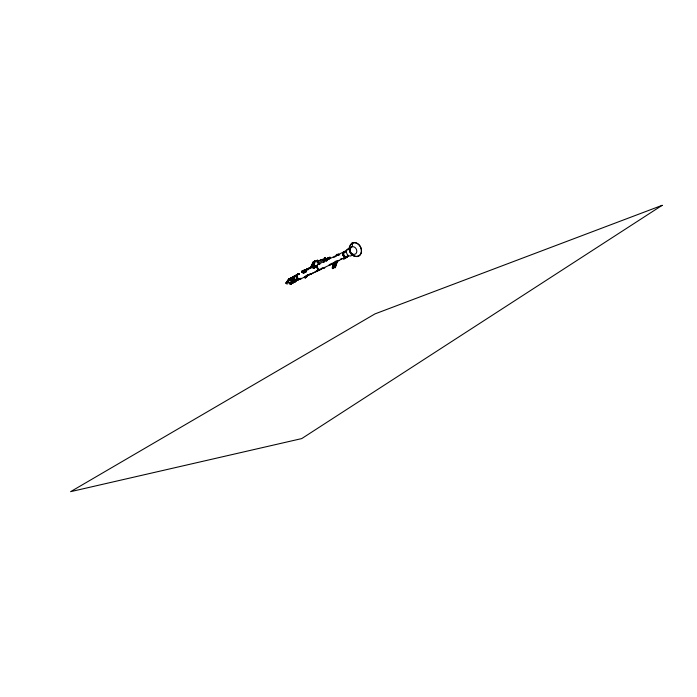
<?xml version="1.0" encoding="UTF-8"?>
<svg xmlns="http://www.w3.org/2000/svg" width="697" height="697" viewBox="0 0 697 697"><rect width="100%" height="100%" fill="white"/><g stroke="black" fill="none" stroke-linecap="round" stroke-linejoin="round"><path stroke-width="1.05" d="M293.62 277.031C288.532 278.094 294.709 283.148 295.005 281.057L295.833 280.429L295.336 280.673M339.387 254.684L338.437 254.623M338.428 254.753L338.481 254.292L336.799 254.388L336.163 255.041M341.757 258.77L340.798 258.779M295.511 280.813L294.587 281.309L295.092 281.074C291.729 283.069 290.205 276.169 294.265 276.796L292.775 277.118M293.759 281.274L294.604 281.187L293.132 280.638L292.261 279.114L292.853 277.127M334.151 263.658L333.009 267.561C334.22 267.962 332.042 269.443 332.286 267.848A2.57 1.185 -68.8 0 1 332.373 266.986L333.079 263.518M333.149 265.418L333.506 263.684M334.02 263.51C331.476 274.034 338.141 261.61 336.625 261.924M333.863 266.306L334.255 264.555M334.412 263.222L337 261.741L336.12 262.02M312.273 266.637L302.481 271.272L308.431 268.537L306.567 269.242M314.112 265.522L314.521 265.148L316.551 266.263L316.246 267.282L313.868 266.341L314.112 265.522L314.513 266.167L302.132 271.743L314.216 265.574M315.898 267.456L316.142 266.637M313.868 266.341L314.521 265.148M301.505 272.274L302.202 270.976L304.249 272.091L303.901 273.224L301.505 272.274L302.202 270.976M301.714 272.144L301.897 271.551L302.115 272.501L301.574 272.213L302.115 272.501M334.49 266.08A2.257 1.045 -68.8 0 0 334.569 267.578L334.996 267.744A1.106 0.514 -68.8 0 0 335.684 266.759L337.217 261.828A11.257 5.245 -68.9 0 1 338.15 260.939M334.569 267.578A1.106 0.514 -68.8 0 0 335.257 266.594L336.79 261.654L337.217 261.828M312.151 267.273L312.474 266.263L311.916 267.387L313.929 268.537L314.19 267.726M313.929 268.537L314.486 267.413L313.145 266.646M303.509 271.403L304.11 270.166L306.157 271.325C306.305 273.869 302.289 271.595 304.11 270.166M304.45 270.994L303.918 270.689L303.631 271.325L304.258 271.577M304.153 270.575L303.814 271.081M303.918 270.689L304.441 271.159L304.005 270.488M304.441 271.159L312.665 266.925M311.69 266.925C309.695 270.793 316.769 253.412 312.117 266.777M333.575 267.613L335.745 262.56M333.009 267.561L332.408 268.502M288.776 280.037L288.95 279.532M313.545 266.324L315 262.29A2.204 0.854 -61.2 0 0 315.149 260.922L314.739 260.704A2.204 0.854 -61.2 0 1 314.591 262.063L313.136 266.097L314.626 265.801M310.2 268.066C311.829 267.474 309.163 268.545 310.104 267.57A5.916 2.222 -60.3 0 0 310.792 266.864L313.249 261.645M311.576 266.219L312.7 263.579M305.452 277.24C303.735 279.201 308.867 276.151 306.506 275.341M305.12 278.007L304.389 276.918L305.059 277.694M306.636 276.753L306.88 276.195M311.045 266.995L314.739 260.704M312.753 266.663L312.178 266.576A10.856 4.165 -61.1 0 0 312.334 266.411L313.99 262.76M295.145 281.98L294.622 280.83L295.145 281.98L291.006 283.705L290.902 282.773L292.609 282.285M290.527 284.045L289.821 283.243L290.344 284.428L295.328 281.597M291.442 283.914L290.902 282.773M294.09 282.18L290.344 284.428M313.267 262.325L312.674 262.464M307.29 275.332L306.828 275.568L307.847 275.062M286.606 282.346L287.251 281.318L287.678 282.111M286.467 282.555L286.755 282.067M314.504 261.645L315.149 260.922M307.046 275.463L307.543 274.888M307.665 275.149L308.057 274.958L307.246 275.35M334.307 262.961L333.776 262.83L336.686 261.488M291.721 278.338C288.253 277.423 290.309 280.673 289.865 279.462M290.196 278.512L288.419 279.436A2.431 2.004 64.3 0 0 290.867 283.182M287.852 280.516L288.924 279.331M304.267 277.197L306.384 275.62L307.055 276.395M298.673 274.217A2.788 2.283 64.4 0 0 296.242 277.04A2.788 2.283 64.4 0 0 299.675 279.427L300.738 278.852A2.727 2.23 64.4 0 0 301.052 278.364A2.675 2.187 64.4 0 1 300.59 278.8L299.693 279.349A2.727 2.23 64.4 0 1 296.896 278.312A2.727 2.23 64.4 0 1 296.643 275.106L297.027 274.653A2.727 2.23 64.4 0 1 298.708 274.261M298.159 274.731A2.213 1.812 64.4 0 0 297.288 275.088L296.643 275.106M308.013 274.94L307.177 276.117M343.551 258.875C342.915 260.269 348.047 256.583 345.093 257.855M345.137 257.21L345.747 258.038L345.329 256.74M336.041 261.427L336.477 262.351L336.05 261.018M343.011 258.709L345.494 257.611M347.69 256.261L345.66 257.437M310.322 267.962L310.679 267.639A6.012 2.265 -60.3 0 0 311.202 267.099L311.55 266.995A10.856 4.165 -61.1 0 0 311.855 266.855M311.507 267.151L311.812 267.23M350.234 248.245L351.741 246.999A5.62 3.485 63 0 0 352.377 243.288C351.898 242.173 351.401 244.229 352.482 243.209M345.66 257.724L347.158 256.505M301.914 271.891L310.975 267.029M311.324 267.3L310.348 267.944L311.611 267.343M306.227 269.835L306.88 270.401M346.252 257.28L347.42 256.383M310.104 267.57L311.01 267.535L310.522 267.866M344.457 251.608L347.864 249.177A71.922 43.815 65.9 0 0 349.633 247.644M334.804 262.856L335.423 262.421M343.699 258.726L344.344 258.282M302.481 271.272L304.65 270.41L302.881 271.49L304.65 270.41L304.214 270.218L304.615 271.098M305.957 269.573L304.31 270.497L306.166 269.826M347.167 256.139L346.757 256.4L348.186 256.496M347.28 256.574L346.409 257.106A2.866 2.265 64.7 0 1 342.95 254.623A2.866 2.265 64.7 0 1 345.346 251.774A2.919 2.309 64.7 0 0 342.863 254.649A2.919 2.309 64.7 0 0 346.383 257.184M343.996 251.774L318.05 264.407A2.884 2.318 64.5 0 0 317.727 267.953A2.884 2.318 64.5 0 0 320.847 269.382M304.336 270.619L304.554 270.654M304.72 270.724L306.262 269.765M304.946 270.933C302.524 270.331 306.497 268.911 306.628 270.305M343.83 258.021L344.579 257.602L344.013 257.829M335.004 262.638L335.693 262.255M289.499 279.976L289.49 279.018M344.161 251.774L344.693 251.478M304.31 270.497L306.088 269.547M315.95 271.656L317.937 270.619L317.571 270.201M310.453 273.59L310.906 274.47L311.446 273.677L311.254 274.304L311.655 274.095M321.247 268.537L321.483 269.016L323.364 268.04M324.227 267.631L324.854 267.84L324.079 268.223L324.227 267.631L332.286 263.78L332.042 263.3M332.286 263.78L329.402 265.269L329.873 265.043L329.158 264.79L331.153 263.745L331.397 264.224M290.135 279.305L289.046 279.88L290.849 279M290.736 283.113L291.825 282.546M291.363 282.938L295.066 281.004M289.795 283.975L291.581 283.043M308.937 274.531L308.518 274.714L309.294 274.339M317.283 270.34L317.98 269.992M310.217 274.287L308.353 275.245L308.118 274.784M288.48 281.78L285.779 283.043L288.035 279.906L289.586 279.105M325.429 259.031A30.633 18.2 61.5 0 0 318.546 261.183L318.433 261.096A2.396 1.42 62.7 0 0 317.362 260.19L316.699 260.53A2.405 1.42 62.7 0 1 317.78 261.436L317.884 261.523A30.651 18.192 61.5 0 1 324.767 259.371L325.473 259.031L324.898 257.881L325.429 257.62L326.588 259.929M316.699 260.53A1.751 1.037 62.7 0 0 317.971 263.048L318.625 262.708A1.751 1.037 62.7 0 1 318.25 262.464M327.346 259.572L326.902 258.7L327.416 259.528L324.889 260.748L323.068 260.565L324.236 261.087L327.285 259.589M328.627 258.935C329.838 256.784 326.414 258.909 325.49 259.389L329.96 257.193L330.404 258.073L327.041 259.737L327.843 259.345M288.619 279.157L289.856 278.521M324.236 261.087L324.889 260.748M317.849 261.541L318.546 261.183M324.811 259.371L324.236 258.221L325.429 257.62M290.562 279.088L291.006 278.87M327.137 259.693L326.597 258.857L329.96 257.193M328.017 258.143L327.207 258.535L327.651 259.415M334.908 262.063L335.466 261.776L333.837 262.542M324.236 258.221L324.767 257.96L325.926 260.269M328.618 258.918L329.768 258.378M317.971 263.048L323.73 260.225M327.442 258.509L326.815 258.805L327.259 259.685L327.886 259.389L327.398 258.465L326.597 258.857M330.404 258.073L328.949 258.779L328.505 257.907M297.027 274.653L297.288 275.088M291.355 277.624L289.299 279.706L288.933 278.905L289.29 278.626L289.743 279.514M292.357 277.371L293.759 276.761M333.48 257.55L335.44 256.601M292.026 277.755L292.522 277.511M304.249 272.091L301.845 271.15M316.551 266.263L314.173 265.313M291.808 278.234L292.304 277.99M306.157 271.325L303.875 270.279M291.721 278.783L292.217 278.539M291.764 279.358L292.261 279.114M291.938 279.924L292.444 279.689M287.007 282.433L285.779 283.043A1.551 1.281 64.3 0 0 288.088 283.357M292.235 280.447L292.731 280.203M292.627 280.882L293.132 280.638M293.088 281.205L293.594 280.961M293.594 281.388L294.099 281.144M342.419 258.761L338.62 260.565A11.257 5.245 -68.9 0 0 338.385 260.748M309.999 274.383L309.503 274.043M311.045 273.895L318.799 270.192L316.412 271.438L316.168 270.967M323.147 268.145L322.633 267.796M332.46 263.693L332.809 263.327L332.277 263.118M300.372 279.079L304.18 277.267M306.079 276.369L320.995 269.286M338.977 260.774L338.193 260.399M310.74 267.204L311.62 266.803M304.65 271.255L305.251 271.028M336.851 255.59L336.215 256.243M337.697 254.832L338.995 254.727M336.564 261.872L336.25 260.966M311.271 267.117L310.792 266.864M345.398 257.324L345.459 256.731M290.074 279.793L289.368 279.088M338.176 254.361L338.228 255.503L338.167 254.309L339.09 254.449M299.483 274.148L299.179 274.034A2.727 2.23 64.4 0 0 296.8 276.796A2.675 2.187 64.4 0 0 300.102 279.096A2.788 2.283 64.4 0 0 300.59 278.652M332.364 266.986L332.791 267.151A2.57 1.185 -68.8 0 0 332.713 268.014L332.835 268.667M338.481 254.292L339.796 254.823M301.853 272.109L303.901 273.224M304.45 270.471L304.798 271.185M314.216 266.167L316.246 267.282M303.726 271.272L305.791 272.449M311.986 267.169L314.164 268.423M292.104 277.694L291.224 277.694L291.677 278.582M305.992 276.073L306.663 276.848M305.443 276.578L306.114 277.354M304.877 277.005L305.547 277.781M335.954 261.48L336.477 262.351M345.224 257.149L345.747 258.038M308.335 274.679L308.571 275.149M327.912 258.186L328.453 259.023M307.978 268.833L308.388 269.73M304.45 270.079L304.859 270.976M297.227 276.186L297.27 276.744A2.213 1.812 64.4 0 1 297.314 275.655M299.536 278.739A2.213 1.812 64.4 0 1 298.56 278.53M298.107 278.216A2.213 1.812 64.4 0 1 297.732 277.798M298.752 274.287A2.675 2.187 64.4 0 0 296.417 276.997A2.675 2.187 64.4 0 0 299.719 279.279A2.631 2.152 64.4 0 1 296.582 277.301A2.631 2.152 64.4 0 1 298.211 274.261M300.207 278.983A2.675 2.187 64.4 0 0 300.59 278.539A2.727 2.23 64.4 0 1 300.189 279.044M299.135 274.104A2.675 2.187 64.4 0 0 296.8 276.814A2.727 2.23 64.4 0 0 300.163 279.122M297.828 274.365A2.579 2.108 64.4 0 0 296.887 277.537A2.579 2.108 64.4 0 0 299.867 279.105A2.605 2.135 64.4 0 1 296.774 277.589A2.605 2.135 64.4 0 1 297.715 274.391M298.368 274.243A2.579 2.108 64.4 0 1 298.935 274.287M300.712 278.382A2.579 2.108 64.4 0 1 300.337 278.817M300.233 279.166A2.788 2.283 64.4 0 1 296.791 276.779A2.788 2.283 64.4 0 1 299.222 273.956M301.139 278.391A2.788 2.283 64.4 0 1 300.738 278.852M299.492 279.209A2.631 2.161 64.4 0 1 296.748 276.5A2.631 2.161 64.4 0 1 299.091 274.165M300.895 278.347A2.631 2.161 64.4 0 1 300.52 278.791M298.011 278.791A2.213 1.812 64.4 0 1 297.558 278.478M297.183 278.059A2.213 1.812 64.4 0 1 296.722 277.005M296.678 276.448A2.213 1.812 64.4 0 1 296.765 275.916M319.757 264.572A2.875 2.318 64.5 0 0 316.621 266.855A2.875 2.318 64.5 0 0 320.184 269.695L321.369 269.059A2.884 2.318 64.5 0 0 322.031 267.979M321.099 268.903A2.875 2.318 64.5 0 1 320.698 269.373M318.564 264.093A2.884 2.318 64.5 0 1 319.792 264.006M345.25 251.704A2.988 2.361 64.7 0 0 342.758 254.675A2.988 2.361 64.7 0 0 346.365 257.263L347.446 256.609A2.866 2.265 64.7 0 0 347.751 256.113M347.298 256.452A2.988 2.361 64.7 0 1 346.897 256.94A2.866 2.265 64.7 0 1 343.49 254.771A2.988 2.361 64.7 0 1 345.233 251.338M343.752 255.764A2.37 1.873 64.7 0 1 343.447 255.233M290.318 283.026A2.257 1.856 64.3 0 1 288.314 280.595A2.257 1.856 64.3 0 1 290.196 278.678M294.178 281.118A2.265 1.864 64.3 0 1 291.695 281.666A2.265 1.864 64.3 0 1 290.605 278.8A2.265 1.864 64.3 0 1 292.906 277.763M294.3 281.213A2.439 2.004 64.3 0 1 291.634 281.806A2.439 2.004 64.3 0 1 290.466 278.73A2.439 2.004 64.3 0 1 292.94 277.606M323.478 262.299A1.682 1.002 62.6 0 1 324.027 262.281M326.266 260.887A1.612 0.967 62.6 0 1 326.797 260.87M334.996 267.744A2.257 1.045 -68.8 0 1 334.865 267.352M337.026 261.419A11.257 5.245 -68.9 0 1 337.487 260.974M326.335 261.079A1.612 0.967 62.6 0 1 326.675 260.678M323.539 262.499A1.682 1.002 62.6 0 1 323.887 262.081M337.217 255.459A1.882 0.514 -3.6 0 1 338.219 255.302M315.697 265.827A1.699 1.002 62.5 0 1 316.246 265.818M337.069 261.209A15.665 7.31 -69 0 1 337.339 260.974M298.325 279.95A2.736 2.248 64.3 0 1 294.535 278.26A2.736 2.248 64.3 0 1 296.844 275.141M298.978 278.922A2.736 2.248 64.3 0 1 298.717 279.497M297.462 279.88A2.518 2.065 64.3 0 1 293.873 279.349A2.518 2.065 64.3 0 1 295.171 275.838M297.671 279.819A2.561 2.1 64.3 0 1 294.021 279.288A2.561 2.1 64.3 0 1 295.345 275.707M297.889 279.767A2.614 2.143 64.3 0 1 295.145 280.264A2.614 2.143 64.3 0 1 293.812 277.179A2.614 2.143 64.3 0 1 296.094 275.62M297.244 279.941A2.474 2.03 64.3 0 1 293.716 279.419A2.474 2.03 64.3 0 1 294.997 275.968M297.035 280.002A2.439 2.004 64.3 0 1 294.474 280.473A2.439 2.004 64.3 0 1 293.228 277.589A2.439 2.004 64.3 0 1 295.362 276.134M296.835 280.072A2.405 1.969 64.3 0 1 294.308 280.525A2.405 1.969 64.3 0 1 293.08 277.694A2.405 1.969 64.3 0 1 295.18 276.256M296.286 280.534A2.37 1.952 64.3 0 1 292.993 279.07A2.37 1.952 64.3 0 1 294.997 276.369M296.852 279.636A2.37 1.952 64.3 0 1 296.626 280.142M296.033 280.351A2.3 1.891 64.3 0 1 293.611 280.795A2.3 1.891 64.3 0 1 292.435 278.077A2.3 1.891 64.3 0 1 294.448 276.7M298.299 279.645A2.692 2.204 64.3 0 1 295.476 280.159A2.692 2.204 64.3 0 1 294.099 276.988A2.692 2.204 64.3 0 1 296.452 275.376M296.086 280.603A2.344 1.925 64.3 0 1 292.94 279.445A2.344 1.925 64.3 0 1 294.291 276.439M351.532 255.529A3.703 2.919 64.7 0 1 347.193 254.274A3.703 2.919 64.7 0 1 347.489 249.378L348.16 249.012A3.703 2.919 64.7 0 1 348.918 248.881M347.838 256.13A2.927 2.309 64.7 0 1 343.769 255.407A2.927 2.309 64.7 0 1 345.303 251.417M353.301 254.266A3.99 3.128 64.7 0 0 356.472 249.509L355.993 248.585A3.99 3.128 64.7 0 0 352.055 246.825L351.34 247.217A3.99 3.128 64.7 0 0 350.547 251.565M352.455 253.891A3.99 3.128 64.7 0 1 351.68 253.281M351.227 254.039A5.14 4.034 64.7 0 1 349.563 248.054M354.686 256.418A7.083 5.55 64.7 0 1 349.502 246.416M358.929 255.668A7.083 5.55 64.7 0 1 357.666 256.374M317.501 261.384A1.751 1.037 62.7 0 1 317.362 260.19M346.444 257.045A2.823 2.23 64.7 0 1 343.046 254.597A2.823 2.23 64.7 0 1 345.398 251.791M347.333 256.278A2.823 2.23 64.7 0 1 346.94 256.74M346.914 256.801A2.866 2.265 64.7 0 0 347.306 256.33A2.919 2.309 64.7 0 1 346.897 256.862M346.653 256.888A2.771 2.187 64.7 0 1 343.307 254.483A2.771 2.187 64.7 0 1 345.616 251.73M347.524 256.13A2.771 2.187 64.7 0 1 347.141 256.583A2.788 2.204 64.7 0 0 347.594 256.121M344.78 255.921A2.37 1.873 64.7 0 1 344.379 255.468M343.891 254.335A2.37 1.873 64.7 0 1 343.926 253.177M344.135 252.689A2.37 1.873 64.7 0 1 344.457 252.297M347.934 256.147A2.988 2.361 64.7 0 1 347.524 256.644L347.001 256.966A2.988 2.361 64.7 0 1 343.49 254.745A2.866 2.265 64.7 0 1 345.163 251.504M346.723 256.879A2.788 2.204 64.7 0 1 343.438 254.806A2.788 2.204 64.7 0 1 345.076 251.626M662.15 205.336L301.74 438.587L70.606 491.664L374.951 313.911L662.15 205.336M352.874 242.8L351.567 243.506A7.284 5.707 64.7 0 0 350.652 252.575A7.284 5.707 64.7 0 0 358.641 256.156A7.284 5.707 64.7 0 0 360.924 247.696L360.053 246.015A7.284 5.707 64.7 0 0 352.874 242.8M352.943 242.983L351.671 243.671A7.092 5.55 64.7 0 0 350.783 252.497A7.092 5.55 64.7 0 0 358.554 255.982A7.092 5.55 64.7 0 0 360.776 247.749L359.931 246.111A7.092 5.55 64.7 0 0 352.943 242.983M306.14 269.608L306.541 270.497L306.14 269.608M300.224 278.931A2.631 2.152 64.4 0 0 300.599 278.486A2.605 2.135 64.4 0 1 300.259 278.878"/></g></svg>
